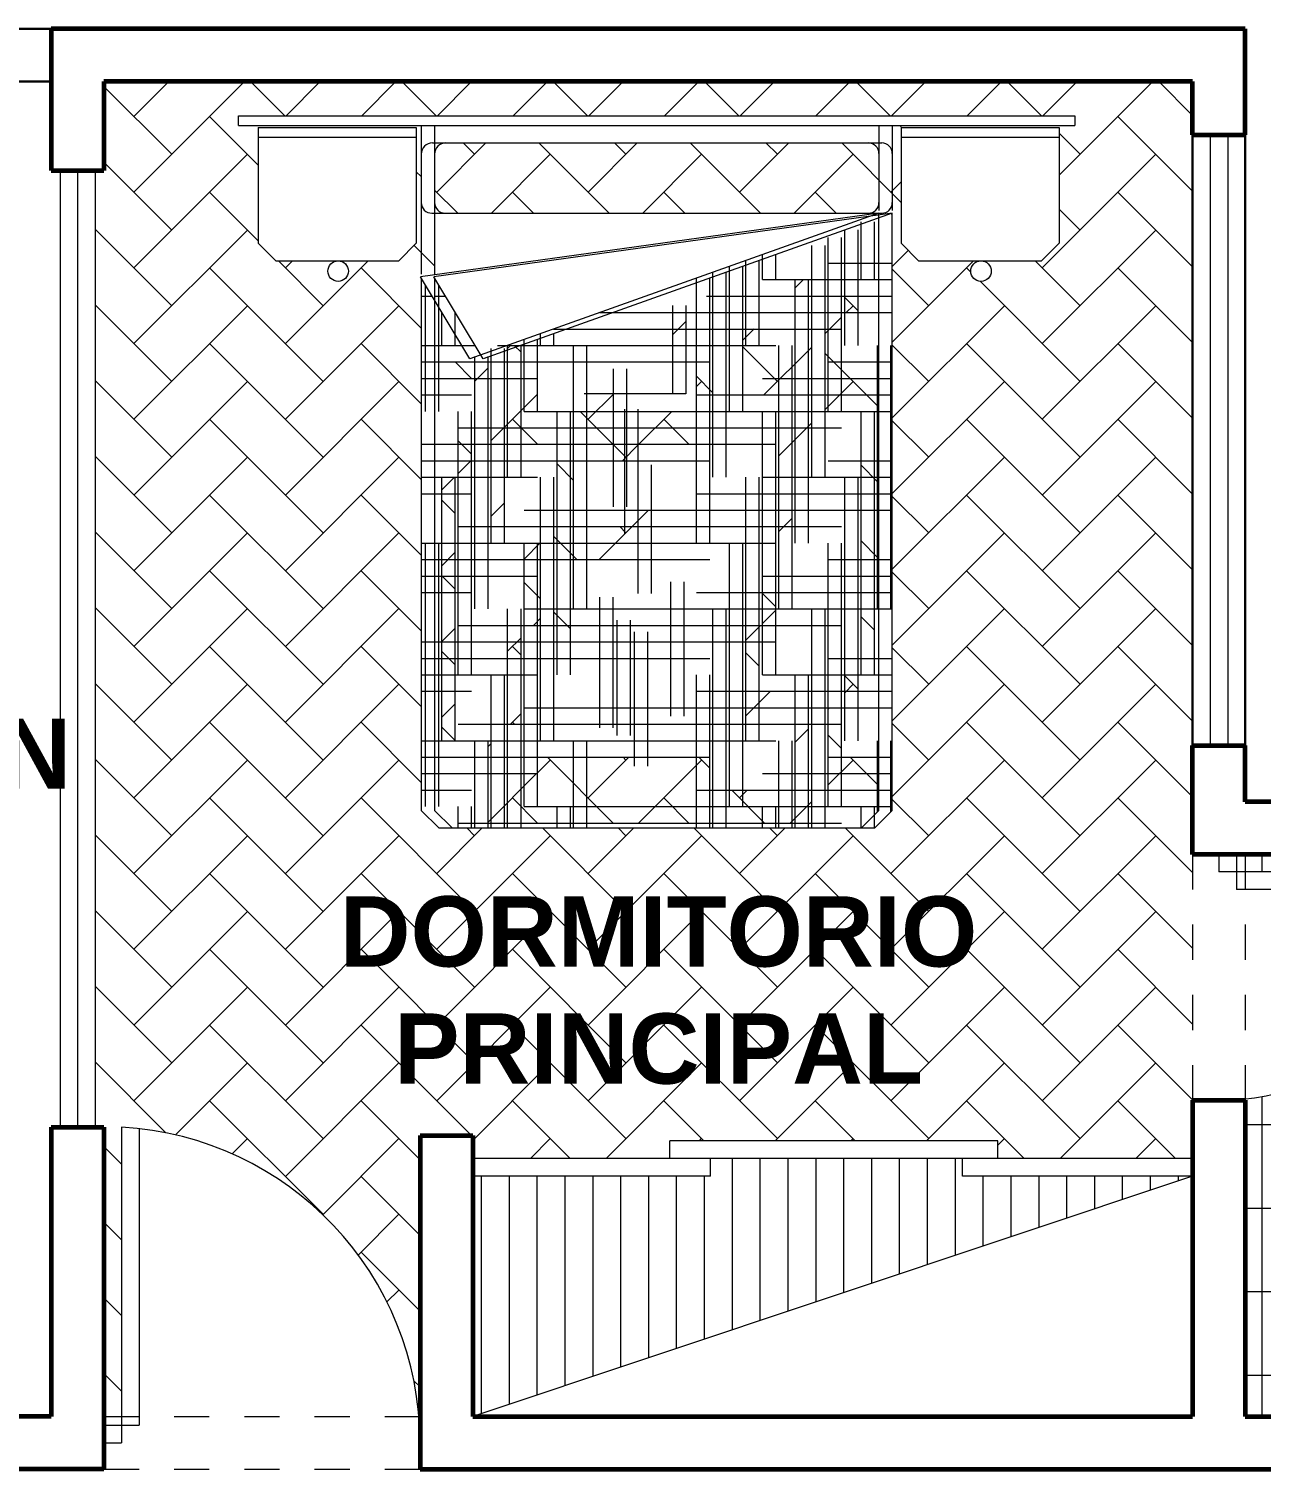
# Model space of a CAD drawing. Header units: millimetres. Extents: x 287 to 445, y 520 to 576.
# Drawn here: x 315.918 to 319.427, y 565.959 to 570.059 of the extents above; entities that cross this region are included whole.
import ezdxf

# ---------------------------------------------------------------- set-up
doc = ezdxf.new("R2010")
doc.units = ezdxf.units.MM
doc.header["$LTSCALE"] = 0.015
doc.linetypes.add('DASHED2', pattern=[9.525, 6.35, -3.175])
for name, color, linetype, lineweight in [('Muebles', 11, 'Continuous', 20), ('Muros', 41, 'Continuous', 60), ('Muros Bajos', 20, 'Continuous', 30), ('Proyecciones', 46, 'Continuous', 0), ('Puertas', 31, 'Continuous', 20), ('Texto', 133, 'Continuous', 20), ('Texturas', 38, 'Continuous', 0), ('Ventanas', 130, 'Continuous', 20)]:
    doc.layers.add(name, color=color, linetype=linetype, lineweight=lineweight)

# ---------------------------------------------------------------- blocks, each defined once
blk = doc.blocks.new('P02')
at = {"layer": 'Proyecciones', "linetype": 'DASHED2'}
for p, q in [((454.1652, 543.0906), (454.8652, 543.0906)), ((454.1652, 542.9406), (454.8652, 542.9406))]:
    blk.add_line(p, q, dxfattribs=at)
at = {"layer": 'Puertas'}
for p, q in [((454.2152, 543.7138), (454.2152, 543.0156)), ((454.2652, 543.7084), (454.2652, 543.0656)), ((454.1652, 543.0656), (454.2652, 543.0656)), ((454.1652, 543.0156), (454.2152, 543.0156))]:
    blk.add_line(p, q, dxfattribs=at)
blk.add_arc((454.1652, 543.0156), 0.7, 0, 85.904, dxfattribs=at)
blk = doc.blocks.new('p04')
at = {"layer": 'Proyecciones', "linetype": 'DASHED2'}
for p, q in [((451.0947, 543.0787), (451.9947, 543.0787)), ((451.0947, 542.9287), (451.9947, 542.9287))]:
    blk.add_line(p, q, dxfattribs=at)
at = {"layer": 'Puertas'}
for p, q in [((451.1447, 543.9023), (451.1447, 543.0037)), ((451.1947, 543.8981), (451.1947, 543.0537)), ((451.0947, 543.0537), (451.1947, 543.0537)), ((451.0947, 543.0037), (451.1447, 543.0037))]:
    blk.add_line(p, q, dxfattribs=at)
blk.add_arc((451.0947, 543.0037), 0.9, 0, 86.8153, dxfattribs=at)
blk = doc.blocks.new('cama2plazas')
at = {"layer": 'Muebles'}
for p, q in [((428.4689, 543.0125), (428.4962, 543.0125)), ((428.4689, 540.669), (428.4689, 543.0125)), ((428.4689, 540.669), (428.4689, 543.0125)), ((428.4689, 543.0125), (428.4962, 543.0125)), ((428.4962, 540.669), (428.4962, 543.0125)), ((428.4962, 540.669), (428.4962, 543.0125)), ((428.4689, 540.631), (428.4689, 542.9744)), ((428.4689, 540.631), (428.4689, 542.9744)), ((428.4962, 540.631), (428.4962, 542.9744)), ((428.4962, 540.631), (428.4962, 542.9744)), ((428.5019, 542.5181), (428.5019, 542.9681)), ((428.5019, 542.9681), (428.8319, 542.9681)), ((428.5019, 542.9681), (428.8319, 542.9681)), ((428.5019, 542.5181), (428.5019, 542.9681)), ((428.5297, 542.5181), (428.5297, 542.9681)), ((428.5297, 542.5181), (428.5297, 542.9681)), ((428.8819, 542.9181), (428.8319, 542.9681)), ((428.8819, 542.9181), (428.8319, 542.9681)), ((428.8819, 542.5681), (428.8819, 542.9181)), ((428.8819, 542.5681), (428.8819, 542.9181)), ((428.8319, 542.5181), (428.8819, 542.5681)), ((428.8319, 542.5181), (428.8819, 542.5681)), ((428.5019, 542.5181), (428.8319, 542.5181)), ((428.5019, 542.5181), (428.8319, 542.5181)), ((428.4962, 542.4931), (428.7388, 542.4931)), ((428.4962, 542.4931), (428.7388, 542.4931)), ((428.5762, 542.4931), (428.7162, 542.4931)), ((428.5762, 542.4931), (428.7162, 542.4931)), ((428.7462, 542.4931), (429.1606, 541.3278)), ((430.4462, 542.4931), (428.7462, 542.4931)), ((428.7462, 542.4931), (428.9275, 541.188)), ((428.7462, 542.4931), (428.9275, 541.188)), ((430.4462, 542.4931), (428.7462, 542.4931)), ((428.7462, 542.4931), (429.1606, 541.3278)), ((428.7477, 542.4899), (428.7477, 542.4931)), ((428.7477, 542.4899), (428.7477, 542.4931)), ((428.8884, 542.3486), (428.8884, 542.4931)), ((428.8884, 542.3486), (428.8884, 542.4931)), ((428.9352, 542.1611), (428.9352, 542.4931)), ((428.9352, 542.1611), (428.9352, 542.4931)), ((428.9821, 542.0024), (428.9821, 542.4931)), ((428.9821, 542.0024), (428.9821, 542.4931)), ((429.029, 541.6978), (429.029, 542.4931)), ((429.029, 541.6978), (429.029, 542.4931)), ((429.8727, 542.4892), (429.1227, 542.4892)), ((429.8727, 542.4892), (429.1227, 542.4892)), ((429.1696, 542.3486), (429.1696, 542.4931)), ((429.1696, 542.3486), (429.1696, 542.4931)), ((429.2165, 542.1611), (429.2165, 542.4931)), ((429.2165, 542.1611), (429.2165, 542.4931)), ((429.2634, 541.9736), (429.2634, 542.4931)), ((429.2634, 541.9736), (429.2634, 542.4931)), ((429.3102, 541.4827), (429.3102, 542.4931)), ((429.3102, 541.4827), (429.3102, 542.4931)), ((429.4509, 542.3486), (429.4509, 542.4931)), ((429.4509, 542.3486), (429.4509, 542.4931)), ((429.4977, 542.1611), (429.4977, 542.4931)), ((429.4977, 542.1611), (429.4977, 542.4931)), ((429.5446, 541.9736), (429.5446, 542.4931)), ((429.5446, 541.9736), (429.5446, 542.4931)), ((429.5915, 541.4827), (429.5915, 542.4931)), ((429.5915, 541.4827), (429.5915, 542.4931)), ((429.7321, 542.3486), (429.7321, 542.4931)), ((429.7321, 542.3486), (429.7321, 542.4931)), ((429.779, 542.1611), (429.779, 542.4931)), ((429.779, 542.1611), (429.779, 542.4931)), ((429.8259, 541.9736), (429.8259, 542.4931)), ((429.8259, 541.9736), (429.8259, 542.4931)), ((429.8727, 541.4827), (429.8727, 542.4931)), ((429.8727, 541.4827), (429.8727, 542.4931)), ((430.0134, 542.3486), (430.0134, 542.4931)), ((430.0134, 542.3486), (430.0134, 542.4931)), ((430.0602, 542.1611), (430.0602, 542.4931)), ((430.0602, 542.1611), (430.0602, 542.4931)), ((430.1071, 541.9736), (430.1071, 542.4931)), ((430.1071, 541.9736), (430.1071, 542.4931)), ((430.154, 541.4827), (430.154, 542.4931)), ((430.154, 541.4827), (430.154, 542.4931)), ((430.4501, 542.4892), (430.2477, 542.4892)), ((430.4501, 542.4892), (430.2477, 542.4892)), ((430.2946, 542.3486), (430.2946, 542.4931)), ((430.2946, 542.3486), (430.2946, 542.4931)), ((430.3415, 542.1611), (430.3415, 542.4931)), ((430.3415, 542.1611), (430.3415, 542.4931)), ((430.3884, 541.9736), (430.3884, 542.4931)), ((430.3884, 541.9736), (430.3884, 542.4931)), ((430.4352, 541.4827), (430.4352, 542.4931)), ((430.4352, 541.4827), (430.4352, 542.4931)), ((430.4962, 542.4431), (430.4462, 542.4931)), ((430.4962, 542.4431), (430.4462, 542.4931)), ((428.4962, 542.455), (428.7388, 542.455)), ((428.4962, 542.455), (428.7388, 542.455)), ((428.5462, 541.2217), (428.5462, 542.4633)), ((428.5462, 541.2217), (428.5462, 542.4633)), ((428.5762, 542.455), (428.7162, 542.455)), ((428.5762, 542.455), (428.7162, 542.455)), ((428.7462, 541.2197), (428.7462, 542.4631)), ((428.7462, 541.2197), (428.7462, 542.4631)), ((428.7462, 542.455), (429.1606, 541.2898)), ((430.4462, 542.455), (428.7462, 542.455)), ((428.7462, 542.455), (428.9275, 541.15)), ((428.7462, 542.455), (428.9275, 541.15)), ((430.4462, 542.455), (428.7462, 542.455)), ((428.7462, 542.455), (429.1606, 541.2898)), ((428.7477, 542.4519), (428.7477, 542.455)), ((428.7477, 542.4519), (428.7477, 542.455)), ((428.9352, 542.4423), (428.7706, 542.4423)), ((428.9352, 542.4423), (428.7706, 542.4423)), ((428.8884, 542.3105), (428.8884, 542.455)), ((428.8884, 542.3105), (428.8884, 542.455)), ((428.9352, 542.123), (428.9352, 542.455)), ((428.9352, 542.123), (428.9352, 542.455)), ((428.9821, 541.9644), (428.9821, 542.455)), ((428.9821, 541.9644), (428.9821, 542.455)), ((429.029, 541.6598), (429.029, 542.455)), ((429.029, 541.6598), (429.029, 542.455)), ((429.8727, 542.4512), (429.1227, 542.4512)), ((429.8727, 542.4512), (429.1227, 542.4512)), ((429.1696, 542.3105), (429.1696, 542.455)), ((429.1696, 542.3105), (429.1696, 542.455)), ((429.2165, 542.123), (429.2165, 542.455)), ((429.2165, 542.123), (429.2165, 542.455)), ((429.2634, 541.9355), (429.2634, 542.455)), ((429.2634, 541.9355), (429.2634, 542.455)), ((429.3102, 541.4446), (429.3102, 542.455)), ((429.3102, 541.4446), (429.3102, 542.455)), ((430.0602, 542.4423), (429.3102, 542.4423)), ((430.0602, 542.4423), (429.3102, 542.4423)), ((429.4509, 542.3105), (429.4509, 542.455)), ((429.4509, 542.3105), (429.4509, 542.455)), ((429.4977, 542.123), (429.4977, 542.455)), ((429.4977, 542.123), (429.4977, 542.455)), ((429.5446, 541.9355), (429.5446, 542.455)), ((429.5446, 541.9355), (429.5446, 542.455)), ((429.5915, 541.4446), (429.5915, 542.455)), ((429.5915, 541.4446), (429.5915, 542.455)), ((429.7321, 542.3105), (429.7321, 542.455)), ((429.7321, 542.3105), (429.7321, 542.455)), ((429.779, 542.123), (429.779, 542.455)), ((429.779, 542.123), (429.779, 542.455)), ((429.8259, 541.9355), (429.8259, 542.455)), ((429.8259, 541.9355), (429.8259, 542.455)), ((429.8727, 541.4446), (429.8727, 542.455)), ((429.8727, 541.4446), (429.8727, 542.455)), ((430.0134, 542.3105), (430.0134, 542.455)), ((430.0134, 542.3105), (430.0134, 542.455)), ((430.0602, 542.123), (430.0602, 542.455)), ((430.0602, 542.123), (430.0602, 542.455)), ((430.1071, 541.9355), (430.1071, 542.455)), ((430.1071, 541.9355), (430.1071, 542.455)), ((430.154, 541.4446), (430.154, 542.455)), ((430.154, 541.4446), (430.154, 542.455)), ((430.4501, 542.4512), (430.2477, 542.4512)), ((430.4501, 542.4512), (430.2477, 542.4512)), ((430.2946, 542.3105), (430.2946, 542.455)), ((430.2946, 542.3105), (430.2946, 542.455)), ((430.3415, 542.123), (430.3415, 542.455)), ((430.3415, 542.123), (430.3415, 542.455)), ((430.3884, 541.9355), (430.3884, 542.455)), ((430.3884, 541.9355), (430.3884, 542.455)), ((430.4352, 541.4446), (430.4352, 542.455)), ((430.4352, 541.4446), (430.4352, 542.455)), ((430.4962, 542.4423), (430.4352, 542.4423)), ((430.4962, 542.4423), (430.4352, 542.4423)), ((430.4962, 542.405), (430.4462, 542.455)), ((430.4962, 542.405), (430.4462, 542.455)), ((430.4962, 541.2397), (430.4962, 542.4431)), ((430.4962, 541.2397), (430.4962, 542.4431)), ((428.5462, 541.1837), (428.5462, 542.4252)), ((428.5462, 541.1837), (428.5462, 542.4252)), ((428.7462, 541.1817), (428.7462, 542.425)), ((428.7462, 541.1817), (428.7462, 542.425)), ((428.9352, 542.4043), (428.7706, 542.4043)), ((428.9352, 542.4043), (428.7706, 542.4043)), ((429.1227, 542.3954), (428.7932, 542.3954)), ((429.1227, 542.3954), (428.7932, 542.3954)), ((430.0602, 542.4043), (429.3102, 542.4043)), ((430.0602, 542.4043), (429.3102, 542.4043)), ((430.2477, 542.3954), (429.4977, 542.3954)), ((430.2477, 542.3954), (429.4977, 542.3954)), ((430.4962, 542.4043), (430.4352, 542.4043)), ((430.4962, 542.4043), (430.4352, 542.4043)), ((430.4962, 541.2017), (430.4962, 542.405)), ((430.4962, 541.2017), (430.4962, 542.405)), ((429.1227, 542.3574), (428.7932, 542.3574)), ((429.1227, 542.3574), (428.7932, 542.3574)), ((429.3102, 542.3486), (428.8157, 542.3486)), ((429.3102, 542.3486), (428.8157, 542.3486)), ((429.0759, 541.566), (429.0759, 542.3486)), ((429.0759, 541.566), (429.0759, 542.3486)), ((429.3571, 541.2952), (429.3571, 542.3486)), ((429.3571, 541.2952), (429.3571, 542.3486)), ((430.2477, 542.3574), (429.4977, 542.3574)), ((430.2477, 542.3574), (429.4977, 542.3574)), ((429.6384, 541.2952), (429.6384, 542.3486)), ((429.6384, 541.2952), (429.6384, 542.3486)), ((430.4352, 542.3486), (429.6852, 542.3486)), ((430.4352, 542.3486), (429.6852, 542.3486)), ((429.9196, 541.2952), (429.9196, 542.3486)), ((429.9196, 541.2952), (429.9196, 542.3486)), ((430.2009, 541.2952), (430.2009, 542.3486)), ((430.2009, 541.2952), (430.2009, 542.3486)), ((430.4821, 541.2952), (430.4821, 542.3486)), ((430.4821, 541.2952), (430.4821, 542.3486)), ((429.3102, 542.3105), (428.8157, 542.3105)), ((429.3102, 542.3105), (428.8157, 542.3105)), ((429.0759, 541.528), (429.0759, 542.3105)), ((429.0759, 541.528), (429.0759, 542.3105)), ((429.3571, 541.2571), (429.3571, 542.3105)), ((429.3571, 541.2571), (429.3571, 542.3105)), ((429.6384, 541.2571), (429.6384, 542.3105)), ((429.6384, 541.2571), (429.6384, 542.3105)), ((430.4352, 542.3105), (429.6852, 542.3105)), ((430.4352, 542.3105), (429.6852, 542.3105)), ((429.9196, 541.2571), (429.9196, 542.3105)), ((429.9196, 541.2571), (429.9196, 542.3105)), ((430.2009, 541.2571), (430.2009, 542.3105)), ((430.2009, 541.2571), (430.2009, 542.3105)), ((430.4821, 541.2571), (430.4821, 542.3105)), ((430.4821, 541.2571), (430.4821, 542.3105)), ((429.4977, 542.3017), (428.8382, 542.3017)), ((429.4977, 542.3017), (428.8382, 542.3017)), ((430.4962, 542.3017), (429.8727, 542.3017)), ((430.4962, 542.3017), (429.8727, 542.3017)), ((429.4977, 542.2637), (428.8382, 542.2637)), ((429.4977, 542.2637), (428.8382, 542.2637)), ((429.6852, 542.2548), (428.9352, 542.2548)), ((429.6852, 542.2548), (428.9352, 542.2548)), ((430.4962, 542.2637), (429.8727, 542.2637)), ((430.4962, 542.2637), (429.8727, 542.2637)), ((430.4962, 542.2548), (430.0602, 542.2548)), ((430.4962, 542.2548), (430.0602, 542.2548)), ((429.6852, 542.2168), (428.9352, 542.2168)), ((429.6852, 542.2168), (428.9352, 542.2168)), ((429.8727, 542.2079), (429.1227, 542.2079)), ((429.8727, 542.2079), (429.1227, 542.2079)), ((430.4962, 542.2168), (430.0602, 542.2168)), ((430.4962, 542.2168), (430.0602, 542.2168)), ((430.4962, 542.2079), (430.2477, 542.2079)), ((430.4962, 542.2079), (430.2477, 542.2079)), ((428.9352, 542.1611), (428.8643, 542.1611)), ((428.9352, 542.1611), (428.8643, 542.1611)), ((429.8727, 542.1699), (429.1227, 542.1699)), ((429.8727, 542.1699), (429.1227, 542.1699)), ((429.1227, 541.4065), (429.1227, 542.1611)), ((429.1227, 541.4065), (429.1227, 542.1611)), ((430.0602, 542.1611), (429.3102, 542.1611)), ((430.0602, 542.1611), (429.3102, 542.1611)), ((429.404, 541.1897), (429.404, 542.1611)), ((429.404, 541.1897), (429.404, 542.1611)), ((429.6852, 541.1897), (429.6852, 542.1611)), ((429.6852, 541.1897), (429.6852, 542.1611)), ((429.9665, 541.1897), (429.9665, 542.1611)), ((429.9665, 541.1897), (429.9665, 542.1611)), ((430.4962, 542.1699), (430.2477, 542.1699)), ((430.4962, 542.1699), (430.2477, 542.1699)), ((430.2477, 541.1897), (430.2477, 542.1611)), ((430.2477, 541.1897), (430.2477, 542.1611)), ((430.4962, 542.1611), (430.4352, 542.1611)), ((430.4962, 542.1611), (430.4352, 542.1611)), ((428.9352, 542.123), (428.8643, 542.123)), ((428.9352, 542.123), (428.8643, 542.123)), ((429.1227, 542.1142), (428.881, 542.1142)), ((429.1227, 542.1142), (428.881, 542.1142)), ((429.1227, 541.3684), (429.1227, 542.123)), ((429.1227, 541.3684), (429.1227, 542.123)), ((430.0602, 542.123), (429.3102, 542.123)), ((430.0602, 542.123), (429.3102, 542.123)), ((429.404, 541.1517), (429.404, 542.123)), ((429.404, 541.1517), (429.404, 542.123)), ((430.2477, 542.1142), (429.4977, 542.1142)), ((430.2477, 542.1142), (429.4977, 542.1142)), ((429.6852, 541.1517), (429.6852, 542.123)), ((429.6852, 541.1517), (429.6852, 542.123)), ((429.9665, 541.1517), (429.9665, 542.123)), ((429.9665, 541.1517), (429.9665, 542.123)), ((430.2477, 541.1517), (430.2477, 542.123)), ((430.2477, 541.1517), (430.2477, 542.123)), ((430.4962, 542.123), (430.4352, 542.123)), ((430.4962, 542.123), (430.4352, 542.123)), ((429.1227, 542.0762), (428.881, 542.0762)), ((429.1227, 542.0762), (428.881, 542.0762)), ((429.3102, 542.0673), (428.8976, 542.0673)), ((429.3102, 542.0673), (428.8976, 542.0673)), ((430.2477, 542.0762), (429.4977, 542.0762)), ((430.2477, 542.0762), (429.4977, 542.0762)), ((430.4352, 542.0673), (429.6852, 542.0673)), ((430.4352, 542.0673), (429.6852, 542.0673)), ((429.3102, 542.0293), (428.8976, 542.0293)), ((429.3102, 542.0293), (428.8976, 542.0293)), ((429.4977, 542.0204), (428.9143, 542.0204)), ((429.4977, 542.0204), (428.9143, 542.0204)), ((430.4352, 542.0293), (429.6852, 542.0293)), ((430.4352, 542.0293), (429.6852, 542.0293)), ((430.4962, 542.0204), (429.8727, 542.0204)), ((430.4962, 542.0204), (429.8727, 542.0204)), ((429.4977, 541.9824), (428.9143, 541.9824)), ((429.4977, 541.9824), (428.9143, 541.9824)), ((430.4962, 541.9824), (429.8727, 541.9824)), ((430.4962, 541.9824), (429.8727, 541.9824)), ((429.6852, 541.9736), (428.931, 541.9736)), ((429.6852, 541.9736), (428.931, 541.9736)), ((429.1696, 541.1897), (429.1696, 541.9736)), ((429.1696, 541.1897), (429.1696, 541.9736)), ((429.4509, 541.1897), (429.4509, 541.9736)), ((429.4509, 541.1897), (429.4509, 541.9736)), ((429.7321, 541.1897), (429.7321, 541.9736)), ((429.7321, 541.1897), (429.7321, 541.9736)), ((430.0134, 541.1897), (430.0134, 541.9736)), ((430.0134, 541.1897), (430.0134, 541.9736)), ((430.4962, 541.9736), (430.0602, 541.9736)), ((430.4962, 541.9736), (430.0602, 541.9736)), ((430.2946, 541.1897), (430.2946, 541.9736)), ((430.2946, 541.1897), (430.2946, 541.9736)), ((429.6852, 541.9355), (428.931, 541.9355)), ((429.6852, 541.9355), (428.931, 541.9355)), ((429.0088, 541.9051), (429.2601, 541.9051)), ((429.0088, 541.9051), (429.2601, 541.9051)), ((429.1696, 541.1517), (429.1696, 541.9355)), ((429.1696, 541.1517), (429.1696, 541.9355)), ((429.2601, 541.9051), (429.2601, 541.654)), ((429.2601, 541.9051), (429.2601, 541.654)), ((429.4509, 541.1517), (429.4509, 541.9355)), ((429.4509, 541.1517), (429.4509, 541.9355)), ((429.7321, 541.1517), (429.7321, 541.9355)), ((429.7321, 541.1517), (429.7321, 541.9355)), ((429.7955, 541.8997), (430.1779, 541.8997)), ((429.7955, 541.8997), (430.1779, 541.8997)), ((430.0134, 541.1517), (430.0134, 541.9355)), ((430.0134, 541.1517), (430.0134, 541.9355)), ((430.4962, 541.9355), (430.0602, 541.9355)), ((430.4962, 541.9355), (430.0602, 541.9355)), ((430.2946, 541.1517), (430.2946, 541.9355)), ((430.2946, 541.1517), (430.2946, 541.9355)), ((429.0088, 541.8671), (429.2601, 541.8671)), ((429.0088, 541.8671), (429.2601, 541.8671)), ((429.2601, 541.8671), (429.2601, 541.6159)), ((429.2601, 541.8671), (429.2601, 541.6159)), ((429.7955, 541.8616), (430.1779, 541.8616)), ((429.7955, 541.8616), (430.1779, 541.8616)), ((429.4623, 541.8068), (429.8283, 541.8068)), ((429.4623, 541.8068), (429.8283, 541.8068)), ((429.9376, 541.7959), (430.32, 541.7959)), ((429.9376, 541.7959), (430.32, 541.7959)), ((429.1891, 541.7359), (429.5825, 541.7359)), ((429.1891, 541.7359), (429.5825, 541.7359)), ((429.3038, 541.7686), (429.6589, 541.7686)), ((429.3038, 541.7686), (429.6589, 541.7686)), ((429.4623, 541.7688), (429.8283, 541.7688)), ((429.4623, 541.7688), (429.8283, 541.7688)), ((429.9048, 541.7468), (430.2326, 541.7468)), ((429.9048, 541.7468), (430.2326, 541.7468)), ((429.9376, 541.7579), (430.32, 541.7579)), ((429.9376, 541.7579), (430.32, 541.7579)), ((429.1891, 541.6978), (429.5825, 541.6978)), ((429.1891, 541.6978), (429.5825, 541.6978)), ((429.3038, 541.7306), (429.6589, 541.7306)), ((429.3038, 541.7306), (429.6589, 541.7306)), ((429.8392, 541.6976), (430.2107, 541.6976)), ((429.8392, 541.6976), (430.2107, 541.6976)), ((429.9048, 541.7088), (430.2326, 541.7088)), ((429.9048, 541.7088), (430.2326, 541.7088)), ((429.8392, 541.6596), (430.2107, 541.6596)), ((429.8392, 541.6596), (430.2107, 541.6596)), ((429.8727, 541.6233), (429.1227, 541.6233)), ((429.8727, 541.6233), (429.1227, 541.6233)), ((430.4962, 541.6233), (430.2477, 541.6233)), ((430.4962, 541.6233), (430.2477, 541.6233)), ((429.8727, 541.5853), (429.1227, 541.5853)), ((429.8727, 541.5853), (429.1227, 541.5853)), ((430.0602, 541.5764), (429.3102, 541.5764)), ((430.0602, 541.5764), (429.3102, 541.5764)), ((430.4962, 541.5853), (430.2477, 541.5853)), ((430.4962, 541.5853), (430.2477, 541.5853)), ((430.4962, 541.5764), (430.4352, 541.5764)), ((430.4962, 541.5764), (430.4352, 541.5764)), ((429.1227, 541.5295), (429.0888, 541.5295)), ((429.1227, 541.5295), (429.0888, 541.5295)), ((430.0602, 541.5384), (429.3102, 541.5384)), ((430.0602, 541.5384), (429.3102, 541.5384)), ((430.2477, 541.5295), (429.4977, 541.5295)), ((430.2477, 541.5295), (429.4977, 541.5295)), ((430.4962, 541.5384), (430.4352, 541.5384)), ((430.4962, 541.5384), (430.4352, 541.5384)), ((429.1227, 541.4915), (429.0888, 541.4915)), ((429.1227, 541.4915), (429.0888, 541.4915)), ((430.2477, 541.4915), (429.4977, 541.4915)), ((430.2477, 541.4915), (429.4977, 541.4915)), ((429.3102, 541.4827), (429.1055, 541.4827)), ((429.3102, 541.4827), (429.1055, 541.4827)), ((429.2165, 541.1897), (429.2165, 541.4827)), ((429.2165, 541.1897), (429.2165, 541.4827)), ((429.4977, 541.1897), (429.4977, 541.4827)), ((429.4977, 541.1897), (429.4977, 541.4827)), ((430.4352, 541.4827), (429.6852, 541.4827)), ((430.4352, 541.4827), (429.6852, 541.4827)), ((429.779, 541.1897), (429.779, 541.4827)), ((429.779, 541.1897), (429.779, 541.4827)), ((430.0602, 541.1897), (430.0602, 541.4827)), ((430.0602, 541.1897), (430.0602, 541.4827)), ((430.3415, 541.1897), (430.3415, 541.4827)), ((430.3415, 541.1897), (430.3415, 541.4827)), ((429.3102, 541.4446), (429.1055, 541.4446)), ((429.3102, 541.4446), (429.1055, 541.4446)), ((429.4977, 541.4358), (429.1222, 541.4358)), ((429.4977, 541.4358), (429.1222, 541.4358)), ((429.2165, 541.1517), (429.2165, 541.4446)), ((429.2165, 541.1517), (429.2165, 541.4446)), ((429.4977, 541.1517), (429.4977, 541.4446)), ((429.4977, 541.1517), (429.4977, 541.4446)), ((430.4352, 541.4446), (429.6852, 541.4446)), ((430.4352, 541.4446), (429.6852, 541.4446)), ((429.779, 541.1517), (429.779, 541.4446)), ((429.779, 541.1517), (429.779, 541.4446)), ((430.4962, 541.4358), (429.8727, 541.4358)), ((430.4962, 541.4358), (429.8727, 541.4358)), ((430.0602, 541.1517), (430.0602, 541.4446)), ((430.0602, 541.1517), (430.0602, 541.4446)), ((430.3415, 541.1517), (430.3415, 541.4446)), ((430.3415, 541.1517), (430.3415, 541.4446)), ((429.4977, 541.3978), (429.1222, 541.3978)), ((429.4977, 541.3978), (429.1222, 541.3978)), ((429.6852, 541.3889), (429.1312, 541.3889)), ((429.6852, 541.3889), (429.1312, 541.3889)), ((430.4962, 541.3978), (429.8727, 541.3978)), ((430.4962, 541.3978), (429.8727, 541.3978)), ((430.4962, 541.3889), (430.0602, 541.3889)), ((430.4962, 541.3889), (430.0602, 541.3889)), ((429.1606, 541.3278), (428.9275, 541.188)), ((429.1606, 541.3278), (428.9275, 541.188)), ((429.6852, 541.3509), (429.1312, 541.3509)), ((429.6852, 541.3509), (429.1312, 541.3509)), ((429.8727, 541.342), (429.1537, 541.342)), ((429.8727, 541.342), (429.1537, 541.342)), ((430.4962, 541.3509), (430.0602, 541.3509)), ((430.4962, 541.3509), (430.0602, 541.3509)), ((430.4962, 541.342), (430.2477, 541.342)), ((430.4962, 541.342), (430.2477, 541.342)), ((429.1606, 541.2898), (428.9275, 541.15)), ((429.1606, 541.2898), (428.9275, 541.15)), ((429.1227, 541.1897), (429.1227, 541.3051)), ((429.1227, 541.1897), (429.1227, 541.3051)), ((429.8727, 541.304), (429.1537, 541.304)), ((429.8727, 541.304), (429.1537, 541.304)), ((429.2634, 541.1897), (429.2634, 541.2952)), ((429.2634, 541.1897), (429.2634, 541.2952)), ((430.0602, 541.2952), (429.3102, 541.2952)), ((430.0602, 541.2952), (429.3102, 541.2952)), ((429.5446, 541.1897), (429.5446, 541.2952)), ((429.5446, 541.1897), (429.5446, 541.2952)), ((429.8259, 541.1897), (429.8259, 541.2952)), ((429.8259, 541.1897), (429.8259, 541.2952)), ((430.1071, 541.1897), (430.1071, 541.2952)), ((430.1071, 541.1897), (430.1071, 541.2952)), ((430.4962, 541.304), (430.2477, 541.304)), ((430.4962, 541.304), (430.2477, 541.304)), ((430.3884, 541.1897), (430.3884, 541.2952)), ((430.3884, 541.1897), (430.3884, 541.2952)), ((430.4962, 541.2952), (430.4352, 541.2952)), ((430.4962, 541.2952), (430.4352, 541.2952)), ((429.1227, 541.2483), (429.028, 541.2483)), ((429.1227, 541.2483), (429.028, 541.2483)), ((429.1227, 541.1517), (429.1227, 541.2671)), ((429.1227, 541.1517), (429.1227, 541.2671)), ((429.2634, 541.1517), (429.2634, 541.2571)), ((429.2634, 541.1517), (429.2634, 541.2571)), ((430.0602, 541.2571), (429.3102, 541.2571)), ((430.0602, 541.2571), (429.3102, 541.2571)), ((430.2477, 541.2483), (429.4977, 541.2483)), ((430.2477, 541.2483), (429.4977, 541.2483)), ((429.5446, 541.1517), (429.5446, 541.2571)), ((429.5446, 541.1517), (429.5446, 541.2571)), ((429.8259, 541.1517), (429.8259, 541.2571)), ((429.8259, 541.1517), (429.8259, 541.2571)), ((430.1071, 541.1517), (430.1071, 541.2571)), ((430.1071, 541.1517), (430.1071, 541.2571)), ((430.3884, 541.1517), (430.3884, 541.2571)), ((430.3884, 541.1517), (430.3884, 541.2571)), ((430.4962, 541.2571), (430.4352, 541.2571)), ((430.4962, 541.2571), (430.4352, 541.2571)), ((429.3102, 541.2014), (428.9498, 541.2014)), ((429.3102, 541.2014), (428.9498, 541.2014)), ((428.9821, 541.1897), (428.9821, 541.2208)), ((428.9821, 541.1897), (428.9821, 541.2208)), ((429.1227, 541.2103), (429.028, 541.2103)), ((429.1227, 541.2103), (429.028, 541.2103)), ((430.2477, 541.2103), (429.4977, 541.2103)), ((430.2477, 541.2103), (429.4977, 541.2103)), ((430.4352, 541.2014), (429.6852, 541.2014)), ((430.4352, 541.2014), (429.6852, 541.2014)), ((430.4462, 541.1897), (430.4962, 541.2397)), ((430.4462, 541.1897), (430.4962, 541.2397)), ((430.4462, 541.1517), (430.4962, 541.2017)), ((430.4462, 541.1517), (430.4962, 541.2017)), ((428.4962, 541.1897), (428.9194, 541.1897)), ((428.4962, 541.1897), (428.9194, 541.1897)), ((428.5782, 541.1897), (428.7162, 541.1897)), ((428.5782, 541.1897), (428.7162, 541.1897)), ((428.9302, 541.1897), (430.4462, 541.1897)), ((428.9302, 541.1897), (430.4462, 541.1897)), ((428.9352, 541.1897), (428.9352, 541.1927)), ((428.9352, 541.1897), (428.9352, 541.1927)), ((429.3102, 541.1634), (428.9498, 541.1634)), ((429.3102, 541.1634), (428.9498, 541.1634)), ((428.9821, 541.1517), (428.9821, 541.1828)), ((428.9821, 541.1517), (428.9821, 541.1828)), ((430.4352, 541.1634), (429.6852, 541.1634)), ((430.4352, 541.1634), (429.6852, 541.1634)), ((428.4962, 541.1517), (428.9194, 541.1517)), ((428.4962, 541.1517), (428.9194, 541.1517)), ((428.5019, 541.1377), (428.8319, 541.1377)), ((428.5019, 540.6877), (428.5019, 541.1377)), ((428.5019, 540.6877), (428.5019, 541.1377)), ((428.5019, 541.1377), (428.8319, 541.1377)), ((428.5297, 540.6877), (428.5297, 541.1377)), ((428.5297, 540.6877), (428.5297, 541.1377)), ((428.5782, 541.1517), (428.7162, 541.1517)), ((428.5782, 541.1517), (428.7162, 541.1517)), ((428.8819, 541.0877), (428.8319, 541.1377)), ((428.8819, 541.0877), (428.8319, 541.1377)), ((428.9302, 541.1517), (430.4462, 541.1517)), ((428.9302, 541.1517), (430.4462, 541.1517)), ((428.9352, 541.1517), (428.9352, 541.1547)), ((428.9352, 541.1517), (428.9352, 541.1547)), ((428.8819, 540.7377), (428.8819, 541.0877)), ((428.8819, 540.7377), (428.8819, 541.0877)), ((428.8319, 540.6877), (428.8819, 540.7377)), ((428.8319, 540.6877), (428.8819, 540.7377)), ((428.5019, 540.6877), (428.8319, 540.6877)), ((428.5019, 540.6877), (428.8319, 540.6877)), ((428.4962, 540.631), (428.4689, 540.631)), ((428.4962, 540.631), (428.4689, 540.631))]:
    blk.add_line(p, q, dxfattribs=at)
for centre in [(428.911, 542.7455), (428.911, 542.7455), (428.911, 540.9151), (428.911, 540.9151)]:
    blk.add_circle(centre, 0.0292, dxfattribs=at)
for centre, radius, start, end in [((428.5762, 542.4631), 0.03, 90.1127, 179.6286), ((428.5762, 542.4631), 0.03, 90.1127, 179.6286), ((428.7162, 542.4631), 0.03, 0, 90), ((428.7162, 542.4631), 0.03, 0, 90), ((428.5762, 542.425), 0.03, 90.1127, 179.6286), ((428.5762, 542.425), 0.03, 90.1127, 179.6286), ((428.7162, 542.425), 0.03, 0, 90), ((428.7162, 542.425), 0.03, 0, 90), ((428.5782, 541.2217), 0.032, 179.9999, 269.9999), ((428.5782, 541.2217), 0.032, 179.9999, 269.9999), ((428.7162, 541.2197), 0.03, 270, 0), ((428.7162, 541.2197), 0.03, 270, 0), ((428.5782, 541.1837), 0.032, 179.9999, 269.9999), ((428.5782, 541.1837), 0.032, 179.9999, 269.9999), ((428.7162, 541.1817), 0.03, 270, 0), ((428.7162, 541.1817), 0.03, 270, 0)]:
    blk.add_arc(centre, radius, start, end, dxfattribs=at)

msp = doc.modelspace()

# ---------------------------------------------------------------- hatches: boundary and pattern name
at = {"layer": 'Muebles'}
h = msp.add_hatch(dxfattribs=at)
h.set_pattern_fill('LINE', color=256, scale=0.025, angle=90, style=0)
h.set_pattern_definition([(90, (-85.85927, 32.8258), (-0.079375, 5e-18), [])])
h.paths.add_polyline_path([(319.2319, 566.7932), (318.5764, 566.7932), (318.5764, 566.8432), (317.8591, 566.8432), (317.8591, 566.7932), (317.1819, 566.7932), (317.1819, 566.1088)])
at = {"layer": 'Texturas'}
h = msp.add_hatch(dxfattribs=at)
h.set_pattern_fill('AR-HBONE', color=256, scale=0.0015, style=0)
h.set_pattern_definition([(135, (741.77364, 32.8258), (-2e-17, 0.215526147), [0.4572, -0.1524]), (45, (741.66588, 32.93356), (-2e-17, 0.215526147), [0.4572, -0.1524])])
h.paths.add_polyline_path([(316.1069, 569.6556), (316.1319, 569.6556), (316.1319, 569.9088), (319.2319, 569.9088), (319.2319, 569.7566), (319.2319, 568.0189), (319.2319, 567.7088), (319.2319, 567.0088), (319.2319, 566.8432), (318.6774, 566.8432), (318.6774, 566.8932), (317.7435, 566.8932), (317.7435, 566.8432), (317.1819, 566.8432), (317.1819, 566.9088), (317.0319, 566.9088), (317.0319, 566.1088), (317.0288, 566.1088, 0.374059), (316.1819, 566.9324), (316.1819, 566.1088), (316.1319, 566.1088), (316.1319, 566.9324), (316.1069, 566.9324)])
h.paths.add_polyline_path([(318.3768, 569.5339), (318.3768, 569.7839), (318.4018, 569.7839), (318.4018, 569.4482), (318.4518, 569.3982), (318.6268, 569.3982, 0.390777), (318.5999, 569.3691, 1), (318.6583, 569.3691, 0.390777), (318.6315, 569.3982), (318.8018, 569.3982), (318.8518, 569.4482), (318.8518, 569.7839), (318.8581, 569.7839), (318.8961, 569.7839), (318.8961, 569.8112), (316.5527, 569.8112), (316.5147, 569.8112), (316.5147, 569.7839), (316.5714, 569.7839), (316.5714, 569.4482), (316.6214, 569.3982), (316.7964, 569.3982, 0.390777), (316.7696, 569.3691, 1), (316.828, 569.3691, 0.390777), (316.8011, 569.3982), (316.9714, 569.3982), (317.0214, 569.4482), (317.0214, 569.7839), (317.0353, 569.7839), (317.0353, 569.5639, 0.414214), (317.0653, 569.5339), (317.0734, 569.5339), (317.0734, 569.3582), (317.0337, 569.3527), (317.0353, 569.3499), (317.0353, 567.8339), (317.0853, 567.7839), (318.2887, 567.7839), (318.3268, 567.7839), (318.3768, 567.8339)], flags=16)
h.paths.add_polyline_path([(317.0734, 569.7019, -0.414213), (317.1054, 569.7339), (318.3087, 569.7339, -0.414214), (318.3387, 569.7039), (318.3387, 569.5639, -0.414214), (318.3087, 569.5339), (317.1034, 569.5339, -0.414214), (317.0734, 569.5639)], flags=0)
h.paths.add_polyline_path([(318.3387, 569.5339), (318.3387, 569.7339), (318.3468, 569.7339, -0.414214), (318.3768, 569.7039), (318.3768, 569.5639, -0.476605), (318.3405, 569.5345)], flags=16)
h.paths.add_polyline_path([(318.3729, 569.1105), (318.3387, 569.1105), (318.3387, 569.5204), (318.3768, 569.5339), (318.3387, 569.5286), (318.3387, 569.5339), (318.3144, 569.5252), (317.0717, 569.3527), (317.0734, 569.3499), (317.0734, 569.298), (317.0471, 569.298), (317.0471, 569.0168), (317.0734, 569.0168), (317.0734, 568.5949), (317.0471, 568.5949), (317.0471, 567.8918), (317.0851, 567.8918), (317.0851, 567.9386), (317.1877, 567.9386), (317.1877, 567.798), (318.1854, 567.798), (318.1854, 567.8449), (318.288, 567.8449), (318.288, 567.7831), (318.3387, 567.8339), (318.3387, 567.8449), (318.3729, 567.8449), (318.3729, 567.9855), (318.3387, 567.9855), (318.3387, 568.4074), (318.3729, 568.4074)], flags=16)
h.paths.add_polyline_path([(318.3729, 569.1105), (318.3387, 569.1105), (318.3387, 569.5204), (318.3768, 569.5339), (317.0717, 569.3527), (317.0734, 569.3499), (317.0734, 569.298), (317.0471, 569.298), (317.0471, 569.0168), (317.0734, 569.0168), (317.0734, 568.5949), (317.0471, 568.5949), (317.0471, 567.8918), (317.0851, 567.8918), (317.0851, 567.9386), (317.1877, 567.9386), (317.1877, 567.798), (318.1854, 567.798), (318.1854, 567.8449), (318.288, 567.8449), (318.288, 567.7831), (318.3387, 567.8339), (318.3387, 567.8449), (318.3729, 567.8449), (318.3729, 567.9855), (318.3387, 567.9855), (318.3387, 568.4074), (318.3729, 568.4074)], flags=0)
h.paths.add_polyline_path([(318.326, 568.4074), (318.3348, 568.4074), (318.3348, 569.1105), (318.2322, 569.1105), (318.2322, 569.2511), (318.2791, 569.2511), (318.2791, 569.3449), (318.326, 569.3449), (318.326, 569.3918), (318.1942, 569.3918), (318.1942, 569.3449), (318.1005, 569.3449), (318.1005, 569.298), (317.8572, 569.298), (317.8572, 569.2511), (317.7508, 569.2511), (317.7508, 569.1574), (317.2814, 569.1574), (317.2814, 569.1105), (317.0851, 569.1105), (317.0851, 569.0636), (317.1877, 569.0636), (317.1877, 568.923), (317.1408, 568.923), (317.1408, 568.7824), (317.0939, 568.7824), (317.0939, 568.0324), (317.2257, 568.0324), (317.2257, 567.798), (318.1473, 567.798), (318.1473, 567.8918), (318.3348, 567.8918), (318.3348, 567.9855), (318.2322, 567.9855), (318.2322, 568.1261), (318.2791, 568.1261), (318.2791, 568.2199), (318.326, 568.2199)], flags=0)
h.paths.add_polyline_path([(318.288, 568.9699), (318.1854, 568.9699), (318.1854, 569.2511), (318.2411, 569.2511), (318.2411, 569.3449), (318.288, 569.3449), (318.288, 569.3918), (318.2411, 569.3918), (318.2411, 569.3449), (318.1385, 569.3449), (318.1385, 569.298), (317.9041, 569.298), (317.9041, 569.2511), (317.7888, 569.2511), (317.7888, 569.1574), (317.3195, 569.1574), (317.3195, 569.1105), (317.2257, 569.1105), (317.2257, 568.923), (317.1788, 568.923), (317.1788, 568.7824), (317.132, 568.7824), (317.132, 568.0324), (317.2346, 568.0324), (317.2346, 567.9386), (317.3663, 567.9386), (317.3663, 567.9855), (317.8192, 567.9855), (317.8572, 567.9855), (317.8572, 567.8918), (318.1942, 567.8918), (318.1942, 568.1261), (318.2411, 568.1261), (318.2411, 568.2199), (318.288, 568.2199)], flags=0)
h.paths.add_polyline_path([(318.0916, 568.4543), (318.0916, 568.7824), (318.1473, 568.7824), (318.1473, 569.2043), (317.8192, 569.2043), (317.8192, 568.9699), (317.6195, 568.9699), (317.6195, 569.02), (317.507, 569.02), (317.507, 568.9699), (317.3663, 568.9699), (317.3663, 569.0636), (317.2346, 569.0636), (317.2346, 568.5949), (317.3283, 568.5949), (317.3283, 568.3605), (317.2814, 568.3605), (317.2814, 568.2199), (317.2726, 568.2199), (317.2726, 568.0793), (318.1005, 568.0793), (318.1005, 567.9386), (318.1385, 567.9386), (318.1385, 568.173), (317.9979, 568.173), (317.9979, 568.3136), (318.0067, 568.3136), (318.0447, 568.3136), (318.0447, 568.4543)], flags=0)
h.paths.add_polyline_path([(318.0536, 568.4543), (318.0536, 569.0168), (317.951, 569.0168), (317.951, 569.2043), (317.8661, 569.2043), (317.8661, 568.8761), (317.2726, 568.8761), (317.2726, 568.6418), (317.3752, 568.6418), (317.3752, 568.3605), (317.3195, 568.3605), (317.3195, 568.0793), (317.9598, 568.0793), (317.9598, 568.3605), (318.0067, 568.3605), (318.0067, 568.4543)], flags=0)
h.paths.add_polyline_path([(317.6525, 568.6886), (317.6525, 568.8179), (317.6523, 568.8179), (317.6523, 568.8761), (317.4221, 568.8761), (317.4221, 568.6886), (317.4132, 568.6886), (317.4132, 568.2668), (317.4601, 568.2668), (317.4601, 568.548), (317.6905, 568.548), (317.6905, 568.6886)], flags=0)
h.paths.add_polyline_path([(317.6143, 568.8293), (317.4689, 568.8293), (317.4689, 568.6418), (317.6143, 568.6418)], flags=0)
h.paths.add_polyline_path([(318.6283, 567.6145), (316.7937, 567.6145), (316.7937, 567.0543), (318.6283, 567.0543)], flags=24)
h = msp.add_hatch(dxfattribs=at)
h.set_pattern_fill('NET,_O', color=256, scale=0.075)
h.set_pattern_definition([(0, (-85.85927, 32.8258), (0, 0.238125), []), (90, (-85.85927, 32.8258), (-0.238125, 1e-17), [])])
h.paths.add_polyline_path([(320.7819, 567.7088), (319.3819, 567.7088), (319.3819, 567.6588), (320.0051, 567.6588, -0.362752), (319.3819, 567.0128), (319.3819, 567.0088), (319.3819, 566.1088), (320.7819, 566.1088)])
h.paths.add_polyline_path([(320.4281, 566.8392, -0.501323), (320.5332, 566.4391), (320.4908, 566.3118), (320.6286, 566.3118), (320.6286, 566.1421), (320.1832, 566.1421), (320.1832, 566.3118), (320.2362, 566.3118), (320.2362, 566.3224), (320.1938, 566.3224), (320.1938, 566.3436), (320.2574, 566.3436), (320.2574, 566.3118), (320.3211, 566.3118), (320.2786, 566.4391, -0.501317), (320.3837, 566.8392, -0.132891)], flags=16)
h.paths.add_polyline_path([(320.4408, 566.8108, -0.48008), (320.4908, 566.4391), (320.3211, 566.4391, -0.48008), (320.371, 566.8108, -0.215004)], flags=0)
h.paths.add_polyline_path([(320.5862, 566.2906, -0.5), (320.6074, 566.2694), (320.6074, 566.1845, -0.5), (320.5862, 566.1633), (320.2256, 566.1633, -0.5), (320.2044, 566.1845), (320.2044, 566.2694, -0.5), (320.2256, 566.2906)], flags=0)
h.paths.add_polyline_path([(319.8581, 566.4299), (319.8833, 566.4092), (319.9021, 566.3855), (319.9136, 566.3599), (319.9171, 566.3332), (319.8915, 566.1453), (319.5373, 566.1453), (319.5113, 566.3332), (319.5152, 566.3599), (319.5267, 566.3855), (319.5455, 566.4092), (319.5708, 566.4299), (319.6016, 566.4469), (319.6367, 566.4596), (319.6748, 566.4673), (319.7144, 566.47), (319.754, 566.4673), (319.7922, 566.4596), (319.8273, 566.4469)], flags=16)
h.paths.add_polyline_path([(319.8461, 566.4178), (319.8692, 566.3997), (319.8864, 566.379), (319.897, 566.3565), (319.9002, 566.3332), (319.897, 566.3098), (319.8864, 566.2874), (319.8692, 566.2667), (319.8461, 566.2485), (319.8179, 566.2337), (319.7857, 566.2226), (319.7507, 566.2158), (319.7144, 566.2135), (319.6781, 566.2158), (319.6432, 566.2226), (319.611, 566.2337), (319.5827, 566.2485), (319.5596, 566.2667), (319.5424, 566.2874), (319.5318, 566.3098), (319.5282, 566.3332), (319.5318, 566.3565), (319.5424, 566.379), (319.5596, 566.3997), (319.5827, 566.4178), (319.611, 566.4327), (319.6432, 566.4438), (319.6781, 566.4506), (319.7144, 566.4529), (319.7507, 566.4506), (319.7857, 566.4438), (319.8179, 566.4327)], flags=0)
h.paths.add_polyline_path([(319.7347, 566.2479, -1), (319.6941, 566.2479, -1)], flags=0)
h.paths.add_polyline_path([(319.6751, 567.1514), (320.6272, 567.1514), (320.6272, 566.8944), (319.6751, 566.8944)], flags=25)

# ---------------------------------------------------------------- linework, layer by layer
at = {"layer": 'Muebles'}
for p, q in [((317.7435, 566.8432), (317.7435, 566.8932)), ((318.6774, 566.8932), (317.7435, 566.8932)), ((318.6774, 566.8432), (318.6774, 566.8932)), ((319.2319, 566.8432), (317.1819, 566.8432)), ((317.8591, 566.7932), (317.8591, 566.8432)), ((318.5764, 566.7932), (318.5764, 566.8432)), ((319.2319, 566.7932), (317.1819, 566.1088)), ((317.8591, 566.7932), (317.1819, 566.7932)), ((319.2319, 566.7932), (318.5764, 566.7932))]:
    msp.add_line(p, q, dxfattribs=at)
at = {"layer": 'Muros'}
for p, q in [((315.9819, 570.0588), (315.9819, 569.6556)), ((319.2319, 570.0588), (315.9819, 570.0588)), ((319.3819, 570.0588), (319.2319, 570.0588)), ((319.3819, 569.7566), (319.3819, 570.0588)), ((316.1319, 569.9088), (316.1319, 569.6556)), ((319.2319, 569.9088), (316.1319, 569.9088)), ((319.2319, 569.7566), (319.2319, 569.9088)), ((319.2319, 569.7566), (319.3819, 569.7566)), ((315.9819, 569.6556), (316.1319, 569.6556)), ((319.2319, 568.0189), (319.3819, 568.0189)), ((319.2319, 567.7088), (319.2319, 568.0189)), ((319.3819, 567.8588), (319.3819, 568.0189)), ((321.7819, 567.8588), (319.3819, 567.8588)), ((321.7819, 567.7088), (319.2319, 567.7088)), ((319.2319, 567.0088), (319.3819, 567.0088)), ((319.2319, 567.0088), (319.2319, 566.1088)), ((319.3819, 567.0088), (319.3819, 566.1088)), ((315.9819, 566.9324), (315.9819, 566.1088)), ((315.9819, 566.9324), (316.1319, 566.9324)), ((316.1319, 566.9324), (316.1319, 565.9588)), ((317.0319, 566.9088), (317.1819, 566.9088)), ((317.0319, 566.9088), (317.0319, 565.9588)), ((317.1819, 566.9088), (317.1819, 566.1088)), ((315.9819, 566.1088), (310.2301, 566.1088)), ((317.1819, 566.1088), (319.2319, 566.1088)), ((319.3819, 566.1088), (321.7819, 566.1088)), ((316.1319, 565.9588), (313.2757, 565.9588)), ((317.0319, 565.9588), (321.7819, 565.9588))]:
    msp.add_line(p, q, dxfattribs=at)
at = {"layer": 'Muros Bajos'}
for p, q in [((314.6819, 570.0588), (315.9819, 570.0588)), ((314.8319, 569.9088), (315.9819, 569.9088)), ((319.2319, 568.0189), (319.2319, 569.7566)), ((319.3819, 569.7566), (319.3819, 568.0189))]:
    msp.add_line(p, q, dxfattribs=at)
at = {"layer": 'Ventanas'}
for p, q in [((319.2819, 569.7566), (319.2819, 568.0189)), ((319.3319, 569.7566), (319.3319, 568.0189)), ((316.0069, 569.6556), (316.0069, 566.9324)), ((316.0569, 569.6556), (316.0569, 566.9324)), ((316.1069, 569.6556), (316.1069, 566.9324))]:
    msp.add_line(p, q, dxfattribs=at)

# ---------------------------------------------------------------- block references
at = {"layer": 'Muebles', "rotation": 270}
msp.add_blockref('cama2plazas', (-224.1163, 998.2801), dxfattribs=at)
at = {"layer": 'Puertas', "rotation": 270}
msp.add_blockref('P02', (-223.7087, 1021.874), dxfattribs=at)
at = {"layer": 'Puertas'}
msp.add_blockref('p04', (-134.9628, 23.0301), dxfattribs=at)

# ---------------------------------------------------------------- texts
at = {"layer": 'Texto', "char_height": 0.1, "width": 1.072698, "attachment_point": 2}
for s, insert in [('{\\fArial|b1|i0|c0|p34;\\H2x;BALCON}', (315.4413, 568.0954)), ('{\\fArial|b1|i0|c0|p34;\\H2x;DORMITORIO PRINCIPAL}', (317.711, 567.5895))]:
    msp.add_mtext(s, dxfattribs=dict(at, insert=insert))

doc.saveas('drawing.dxf')
